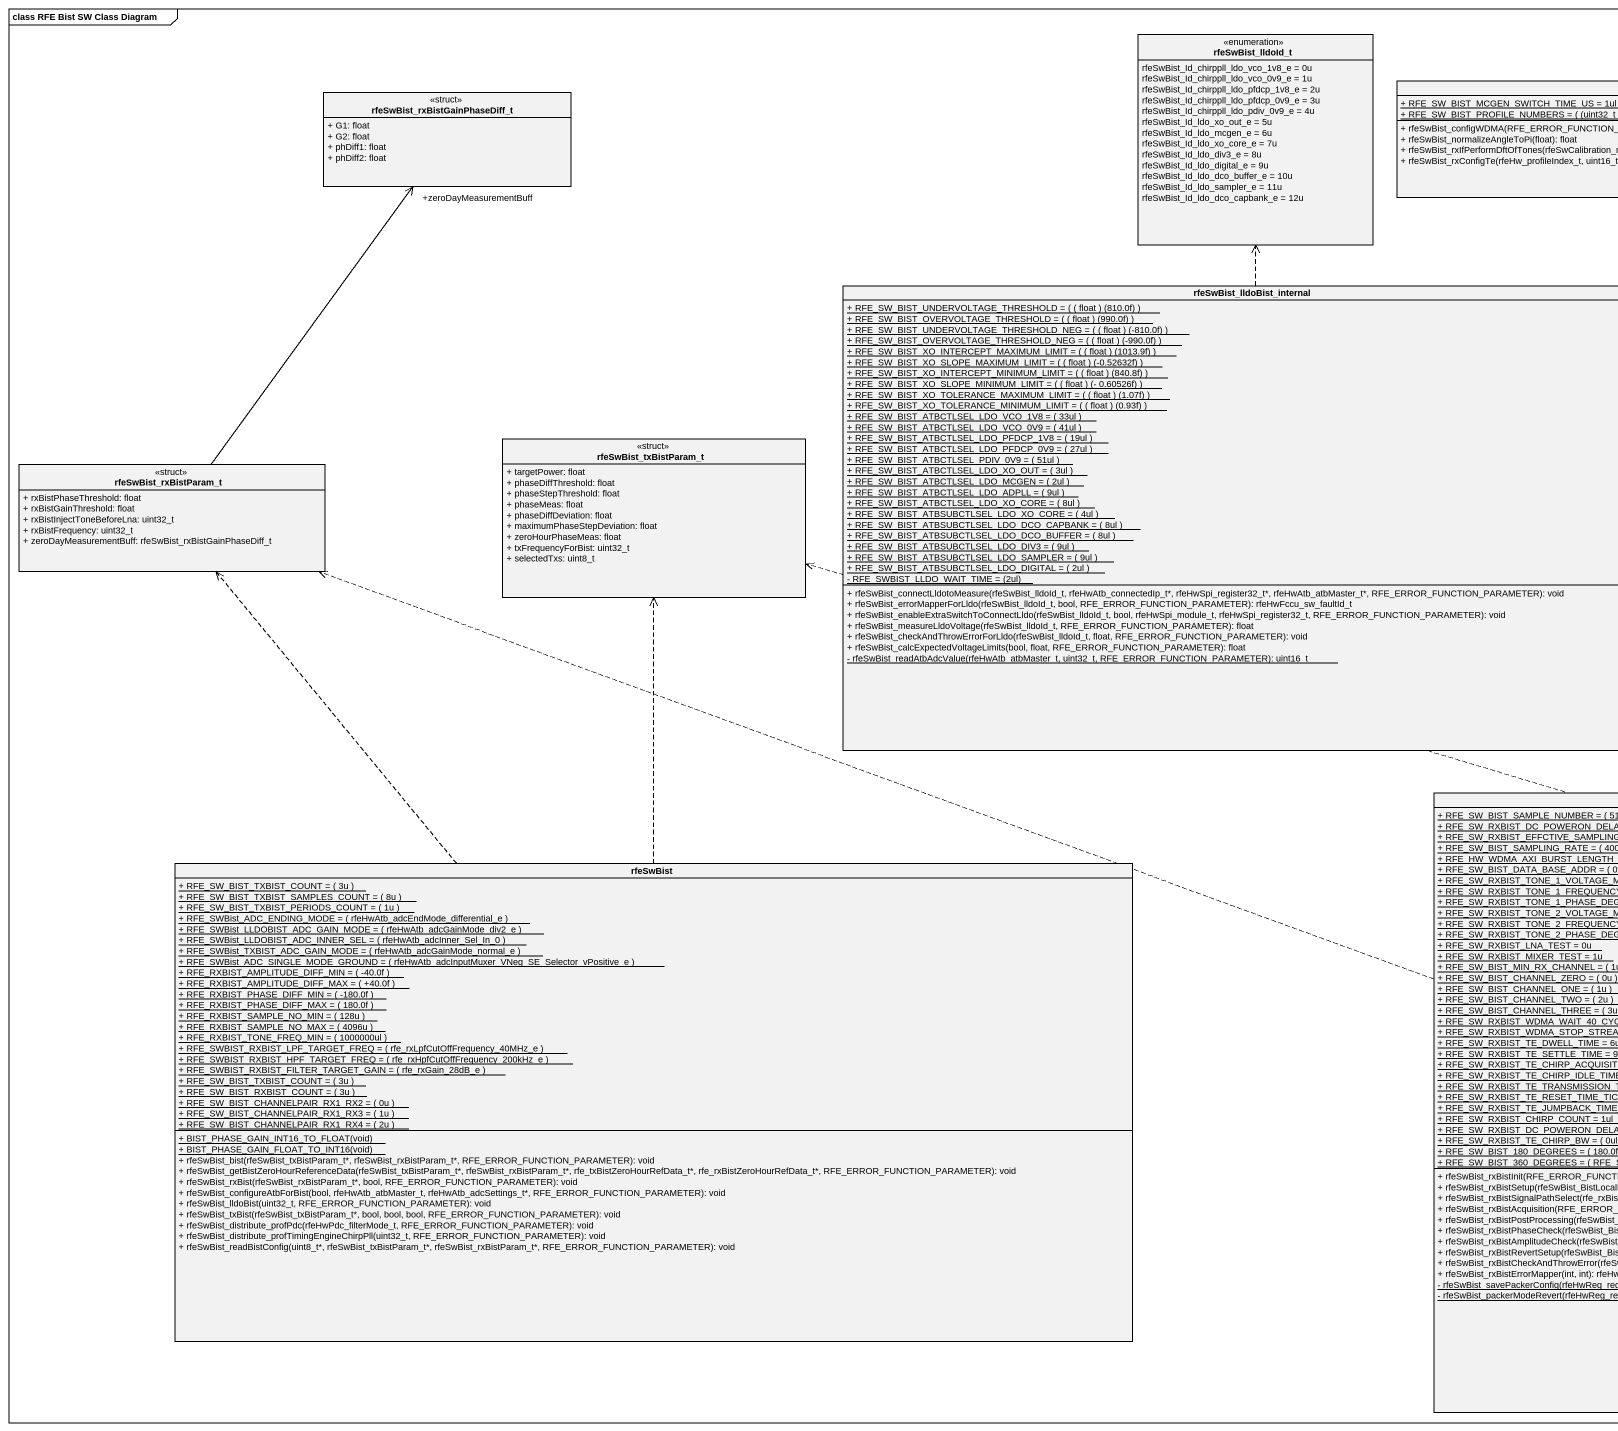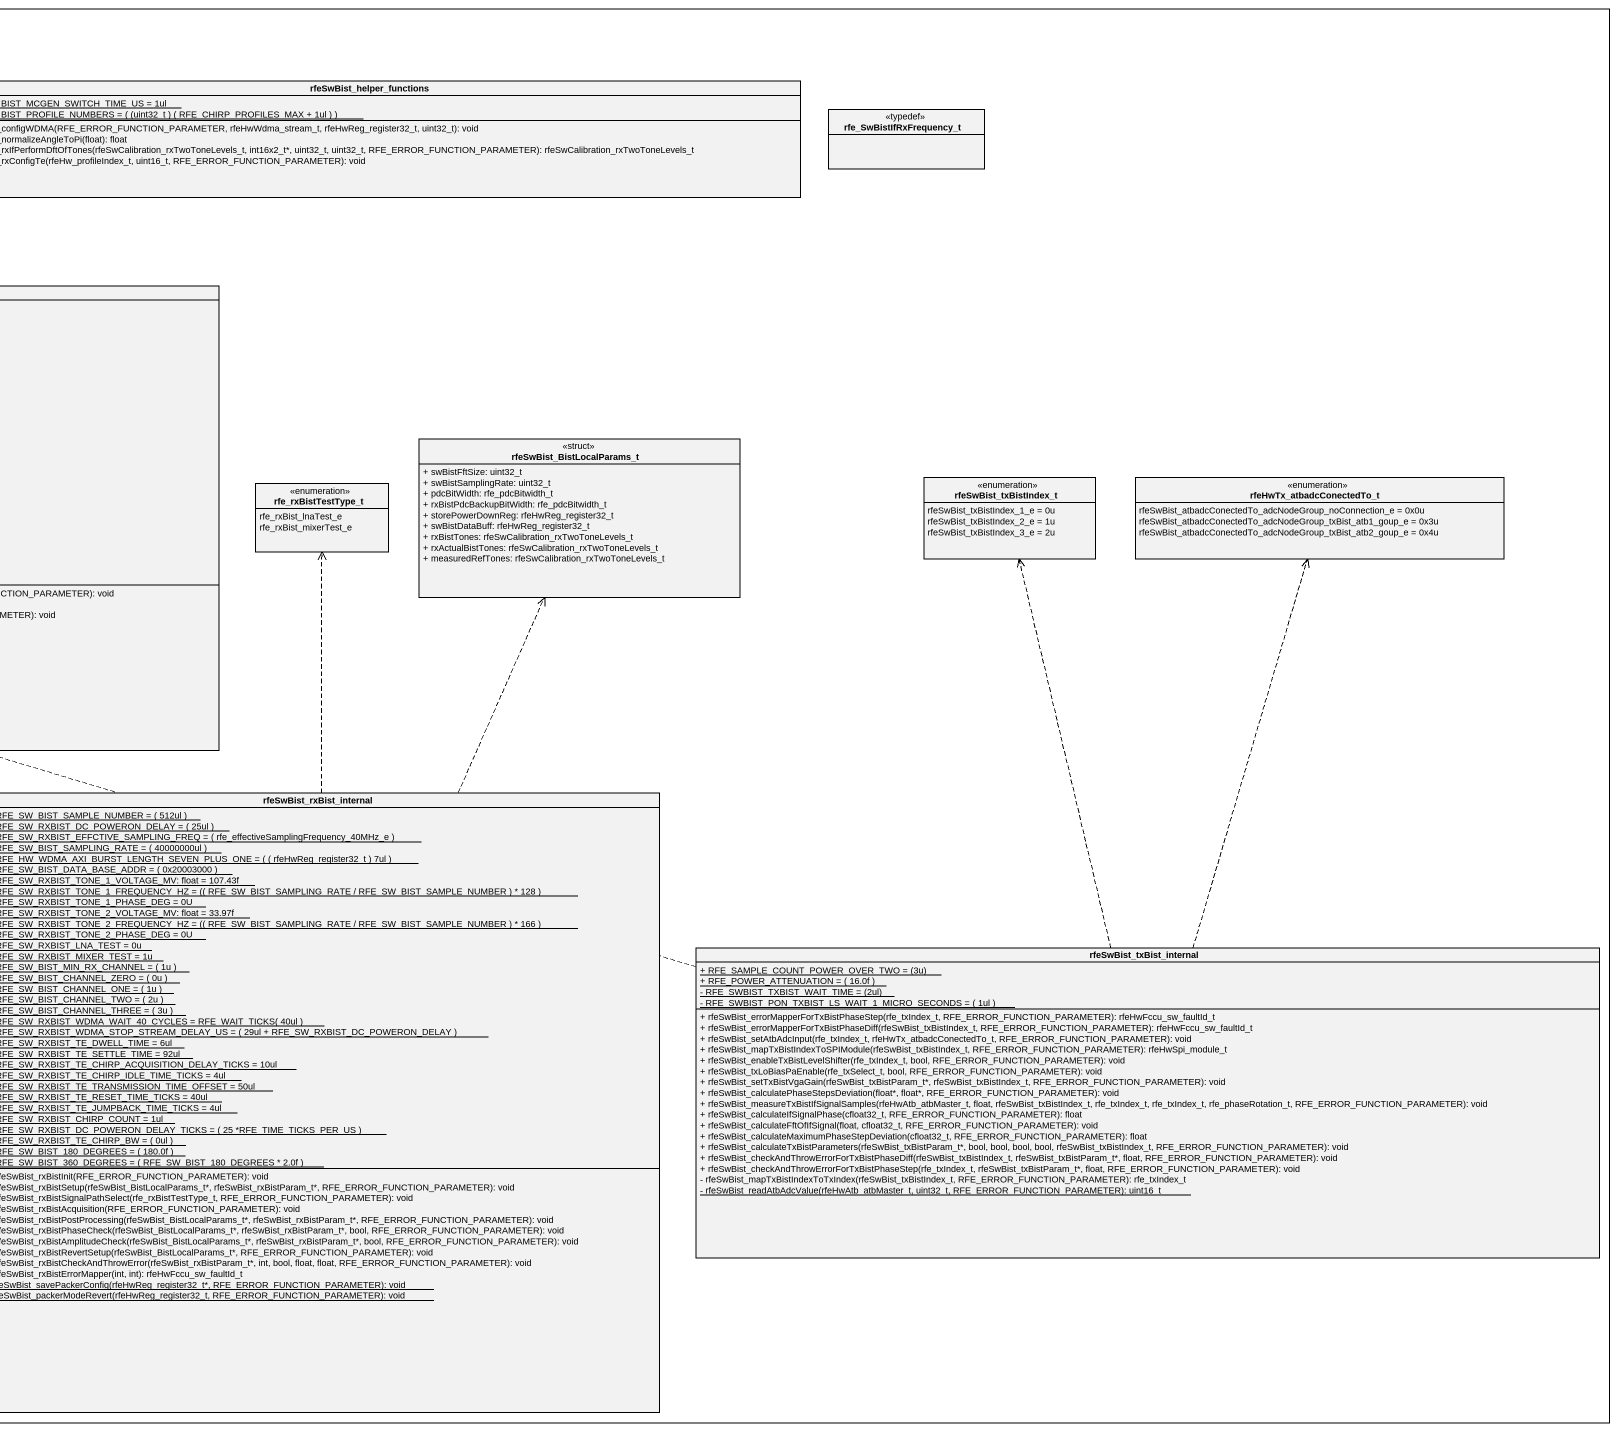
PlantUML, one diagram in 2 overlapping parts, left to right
@startuml
mainframe class RFE Bist SW Class Diagram
hide circle
hide empty members
skinparam classAttributeIconSize 0
enum rfeSwBist_lldoId_t {
  rfeSwBist_Id_chirppll_ldo_vco_1v8_e = 0u
  rfeSwBist_Id_chirppll_ldo_vco_0v9_e = 1u
  rfeSwBist_Id_chirppll_ldo_pfdcp_1v8_e = 2u
  rfeSwBist_Id_chirppll_ldo_pfdcp_0v9_e = 3u
  rfeSwBist_Id_chirppll_ldo_pdiv_0v9_e = 4u
  rfeSwBist_Id_ldo_xo_out_e = 5u
  rfeSwBist_Id_ldo_mcgen_e = 6u
  rfeSwBist_Id_ldo_xo_core_e = 7u
  rfeSwBist_Id_ldo_div3_e = 8u
  rfeSwBist_Id_ldo_digital_e = 9u
  rfeSwBist_Id_ldo_dco_buffer_e = 10u
  rfeSwBist_Id_ldo_sampler_e = 11u
  rfeSwBist_Id_ldo_dco_capbank_e = 12u
}
class rfeSwBist_helper_functions {
  {static} + RFE_SW_BIST_MCGEN_SWITCH_TIME_US = 1ul
  {static} {field} + RFE_SW_BIST_PROFILE_NUMBERS = ( (uint32_t ) ( RFE_CHIRP_PROFILES_MAX + 1ul ) )
  + rfeSwBist_configWDMA(RFE_ERROR_FUNCTION_PARAMETER, rfeHwWdma_stream_t, rfeHwReg_register32_t, uint32_t): void
  + rfeSwBist_normalizeAngleToPi(float): float
  + rfeSwBist_rxIfPerformDftOfTones(rfeSwCalibration_rxTwoToneLevels_t, int16x2_t*, uint32_t, uint32_t, RFE_ERROR_FUNCTION_PARAMETER): rfeSwCalibration_rxTwoToneLevels_t
  + rfeSwBist_rxConfigTe(rfeHw_profileIndex_t, uint16_t, RFE_ERROR_FUNCTION_PARAMETER): void
}
class "rfeSwBist_rxBistGainPhaseDiff_t" as rfeSwBist <<struct>> {
  + G1: float
  + G2: float
  + phDiff1: float
  + phDiff2: float
}
class rfe_SwBistIfRxFrequency_t <<typedef>>
class rfeSwBist_lldoBist_internal {
  {static} {field} + RFE_SW_BIST_UNDERVOLTAGE_THRESHOLD = ( ( float ) (810.0f) )
  {static} {field} + RFE_SW_BIST_OVERVOLTAGE_THRESHOLD = ( ( float ) (990.0f) )
  {static} {field} + RFE_SW_BIST_UNDERVOLTAGE_THRESHOLD_NEG = ( ( float ) (-810.0f) )
  {static} {field} + RFE_SW_BIST_OVERVOLTAGE_THRESHOLD_NEG = ( ( float ) (-990.0f) )
  {static} {field} + RFE_SW_BIST_XO_INTERCEPT_MAXIMUM_LIMIT = ( ( float ) (1013.9f) )
  {static} {field} + RFE_SW_BIST_XO_SLOPE_MAXIMUM_LIMIT = ( ( float ) (-0.52632f) )
  {static} {field} + RFE_SW_BIST_XO_INTERCEPT_MINIMUM_LIMIT = ( ( float ) (840.8f) )
  {static} {field} + RFE_SW_BIST_XO_SLOPE_MINIMUM_LIMIT = ( ( float ) (- 0.60526f) )
  {static} {field} + RFE_SW_BIST_XO_TOLERANCE_MAXIMUM_LIMIT = ( ( float ) (1.07f) )
  {static} {field} + RFE_SW_BIST_XO_TOLERANCE_MINIMUM_LIMIT = ( ( float ) (0.93f) )
  {static} {field} + RFE_SW_BIST_ATBCTLSEL_LDO_VCO_1V8 = ( 33ul )
  {static} {field} + RFE_SW_BIST_ATBCTLSEL_LDO_VCO_0V9 = ( 41ul )
  {static} {field} + RFE_SW_BIST_ATBCTLSEL_LDO_PFDCP_1V8 = ( 19ul )
  {static} {field} + RFE_SW_BIST_ATBCTLSEL_LDO_PFDCP_0V9 = ( 27ul )
  {static} {field} + RFE_SW_BIST_ATBCTLSEL_PDIV_0V9 = ( 51ul )
  {static} {field} + RFE_SW_BIST_ATBCTLSEL_LDO_XO_OUT = ( 3ul )
  {static} {field} + RFE_SW_BIST_ATBCTLSEL_LDO_MCGEN = ( 2ul )
  {static} {field} + RFE_SW_BIST_ATBCTLSEL_LDO_ADPLL = ( 9ul )
  {static} {field} + RFE_SW_BIST_ATBCTLSEL_LDO_XO_CORE = ( 8ul )
  {static} {field} + RFE_SW_BIST_ATBSUBCTLSEL_LDO_XO_CORE = ( 4ul )
  {static} {field} + RFE_SW_BIST_ATBSUBCTLSEL_LDO_DCO_CAPBANK = ( 8ul )
  {static} {field} + RFE_SW_BIST_ATBSUBCTLSEL_LDO_DCO_BUFFER = ( 8ul )
  {static} {field} + RFE_SW_BIST_ATBSUBCTLSEL_LDO_DIV3 = ( 9ul )
  {static} {field} + RFE_SW_BIST_ATBSUBCTLSEL_LDO_SAMPLER = ( 9ul )
  {static} {field} + RFE_SW_BIST_ATBSUBCTLSEL_LDO_DIGITAL = ( 2ul )
  {static} {field} - RFE_SWBIST_LLDO_WAIT_TIME = (2ul)
  + rfeSwBist_connectLldotoMeasure(rfeSwBist_lldoId_t, rfeHwAtb_connectedIp_t*, rfeHwSpi_register32_t*, rfeHwAtb_atbMaster_t*, RFE_ERROR_FUNCTION_PARAMETER): void
  + rfeSwBist_errorMapperForLldo(rfeSwBist_lldoId_t, bool, RFE_ERROR_FUNCTION_PARAMETER): rfeHwFccu_sw_faultId_t
  + rfeSwBist_enableExtraSwitchToConnectLldo(rfeSwBist_lldoId_t, bool, rfeHwSpi_module_t, rfeHwSpi_register32_t, RFE_ERROR_FUNCTION_PARAMETER): void
  + rfeSwBist_measureLldoVoltage(rfeSwBist_lldoId_t, RFE_ERROR_FUNCTION_PARAMETER): float
  + rfeSwBist_checkAndThrowErrorForLldo(rfeSwBist_lldoId_t, float, RFE_ERROR_FUNCTION_PARAMETER): void
  + rfeSwBist_calcExpectedVoltageLimits(bool, float, RFE_ERROR_FUNCTION_PARAMETER): float
  {static} - rfeSwBist_readAtbAdcValue(rfeHwAtb_atbMaster_t, uint32_t, RFE_ERROR_FUNCTION_PARAMETER): uint16_t
}
class rfeSwBist_rxBistParam_t <<struct>> {
  + rxBistPhaseThreshold: float
  + rxBistGainThreshold: float
  + rxBistInjectToneBeforeLna: uint32_t
  + rxBistFrequency: uint32_t
  + zeroDayMeasurementBuff: rfeSwBist_rxBistGainPhaseDiff_t
}
class rfeSwBist_txBistParam_t <<struct>> {
  + targetPower: float
  + phaseDiffThreshold: float
  + phaseStepThreshold: float
  + phaseMeas: float
  + phaseDiffDeviation: float
  + maximumPhaseStepDeviation: float
  + zeroHourPhaseMeas: float
  + txFrequencyForBist: uint32_t
  + selectedTxs: uint8_t
}
class rfeSwBist_BistLocalParams_t <<struct>> {
  + swBistFftSize: uint32_t
  + swBistSamplingRate: uint32_t
  + pdcBitWidth: rfe_pdcBitwidth_t
  + rxBistPdcBackupBitWidth: rfe_pdcBitwidth_t
  + storePowerDownReg: rfeHwReg_register32_t
  + swBistDataBuff: rfeHwReg_register32_t
  + rxBistTones: rfeSwCalibration_rxTwoToneLevels_t
  + rxActualBistTones: rfeSwCalibration_rxTwoToneLevels_t
  + measuredRefTones: rfeSwCalibration_rxTwoToneLevels_t
}
enum rfe_rxBistTestType_t {
  rfe_rxBist_lnaTest_e
  rfe_rxBist_mixerTest_e
}
enum rfeSwBist_txBistIndex_t {
  rfeSwBist_txBistIndex_1_e = 0u
  rfeSwBist_txBistIndex_2_e = 1u
  rfeSwBist_txBistIndex_3_e = 2u
}
enum rfeHwTx_atbadcConectedTo_t {
  rfeSwBist_atbadcConectedTo_adcNodeGroup_noConnection_e = 0x0u
  rfeSwBist_atbadcConectedTo_adcNodeGroup_txBist_atb1_goup_e = 0x3u
  rfeSwBist_atbadcConectedTo_adcNodeGroup_txBist_atb2_goup_e = 0x4u
}
class rfeSwBist_rxBist_internal {
  {static} {field} + RFE_SW_BIST_SAMPLE_NUMBER = ( 512ul )
  {static} {field} + RFE_SW_RXBIST_DC_POWERON_DELAY = ( 25ul )
  {static} {field} + RFE_SW_RXBIST_EFFCTIVE_SAMPLING_FREQ = ( rfe_effectiveSamplingFrequency_40MHz_e )
  {static} {field} + RFE_SW_BIST_SAMPLING_RATE = ( 40000000ul )
  {static} {field} + RFE_HW_WDMA_AXI_BURST_LENGTH_SEVEN_PLUS_ONE = ( ( rfeHwReg_register32_t ) 7ul )
  {static} {field} + RFE_SW_BIST_DATA_BASE_ADDR = ( 0x20003000 )
  {static} + RFE_SW_RXBIST_TONE_1_VOLTAGE_MV: float = 107.43f
  {static} {field} + RFE_SW_RXBIST_TONE_1_FREQUENCY_HZ = (( RFE_SW_BIST_SAMPLING_RATE / RFE_SW_BIST_SAMPLE_NUMBER ) * 128 )
  {static} + RFE_SW_RXBIST_TONE_1_PHASE_DEG = 0U
  {static} + RFE_SW_RXBIST_TONE_2_VOLTAGE_MV: float = 33.97f
  {static} {field} + RFE_SW_RXBIST_TONE_2_FREQUENCY_HZ = (( RFE_SW_BIST_SAMPLING_RATE / RFE_SW_BIST_SAMPLE_NUMBER ) * 166 )
  {static} + RFE_SW_RXBIST_TONE_2_PHASE_DEG = 0U
  {static} + RFE_SW_RXBIST_LNA_TEST = 0u
  {static} + RFE_SW_RXBIST_MIXER_TEST = 1u
  {static} {field} + RFE_SW_BIST_MIN_RX_CHANNEL = ( 1u )
  {static} {field} + RFE_SW_BIST_CHANNEL_ZERO = ( 0u )
  {static} {field} + RFE_SW_BIST_CHANNEL_ONE = ( 1u )
  {static} {field} + RFE_SW_BIST_CHANNEL_TWO = ( 2u )
  {static} {field} + RFE_SW_BIST_CHANNEL_THREE = ( 3u )
  {static} {field} + RFE_SW_RXBIST_WDMA_WAIT_40_CYCLES = RFE_WAIT_TICKS( 40ul )
  {static} {field} + RFE_SW_RXBIST_WDMA_STOP_STREAM_DELAY_US = ( 29ul + RFE_SW_RXBIST_DC_POWERON_DELAY )
  {static} + RFE_SW_RXBIST_TE_DWELL_TIME = 6ul
  {static} + RFE_SW_RXBIST_TE_SETTLE_TIME = 92ul
  {static} + RFE_SW_RXBIST_TE_CHIRP_ACQUISITION_DELAY_TICKS = 10ul
  {static} + RFE_SW_RXBIST_TE_CHIRP_IDLE_TIME_TICKS = 4ul
  {static} + RFE_SW_RXBIST_TE_TRANSMISSION_TIME_OFFSET = 50ul
  {static} + RFE_SW_RXBIST_TE_RESET_TIME_TICKS = 40ul
  {static} + RFE_SW_RXBIST_TE_JUMPBACK_TIME_TICKS = 4ul
  {static} + RFE_SW_RXBIST_CHIRP_COUNT = 1ul
  {static} {field} + RFE_SW_RXBIST_DC_POWERON_DELAY_TICKS = ( 25 *RFE_TIME_TICKS_PER_US )
  {static} {field} + RFE_SW_RXBIST_TE_CHIRP_BW = ( 0ul )
  {static} {field} + RFE_SW_BIST_180_DEGREES = ( 180.0f )
  {static} {field} + RFE_SW_BIST_360_DEGREES = ( RFE_SW_BIST_180_DEGREES * 2.0f )
  + rfeSwBist_rxBistInit(RFE_ERROR_FUNCTION_PARAMETER): void
  + rfeSwBist_rxBistSetup(rfeSwBist_BistLocalParams_t*, rfeSwBist_rxBistParam_t*, RFE_ERROR_FUNCTION_PARAMETER): void
  + rfeSwBist_rxBistSignalPathSelect(rfe_rxBistTestType_t, RFE_ERROR_FUNCTION_PARAMETER): void
  + rfeSwBist_rxBistAcquisition(RFE_ERROR_FUNCTION_PARAMETER): void
  + rfeSwBist_rxBistPostProcessing(rfeSwBist_BistLocalParams_t*, rfeSwBist_rxBistParam_t*, RFE_ERROR_FUNCTION_PARAMETER): void
  + rfeSwBist_rxBistPhaseCheck(rfeSwBist_BistLocalParams_t*, rfeSwBist_rxBistParam_t*, bool, RFE_ERROR_FUNCTION_PARAMETER): void
  + rfeSwBist_rxBistAmplitudeCheck(rfeSwBist_BistLocalParams_t*, rfeSwBist_rxBistParam_t*, bool, RFE_ERROR_FUNCTION_PARAMETER): void
  + rfeSwBist_rxBistRevertSetup(rfeSwBist_BistLocalParams_t*, RFE_ERROR_FUNCTION_PARAMETER): void
  + rfeSwBist_rxBistCheckAndThrowError(rfeSwBist_rxBistParam_t*, int, bool, float, float, RFE_ERROR_FUNCTION_PARAMETER): void
  + rfeSwBist_rxBistErrorMapper(int, int): rfeHwFccu_sw_faultId_t
  {static} - rfeSwBist_savePackerConfig(rfeHwReg_register32_t*, RFE_ERROR_FUNCTION_PARAMETER): void
  {static} - rfeSwBist_packerModeRevert(rfeHwReg_register32_t, RFE_ERROR_FUNCTION_PARAMETER): void
}
class "rfeSwBist" as rfeSwBist_2 {
  {static} {field} + RFE_SW_BIST_TXBIST_COUNT = ( 3u )
  {static} {field} + RFE_SW_BIST_TXBIST_SAMPLES_COUNT = ( 8u )
  {static} {field} + RFE_SW_BIST_TXBIST_PERIODS_COUNT = ( 1u )
  {static} {field} + RFE_SWBist_ADC_ENDING_MODE = ( rfeHwAtb_adcEndMode_differential_e )
  {static} {field} + RFE_SWBist_LLDOBIST_ADC_GAIN_MODE = ( rfeHwAtb_adcGainMode_div2_e )
  {static} {field} + RFE_SWBist_LLDOBIST_ADC_INNER_SEL = ( rfeHwAtb_adcInner_Sel_In_0 )
  {static} {field} + RFE_SWBist_TXBIST_ADC_GAIN_MODE = ( rfeHwAtb_adcGainMode_normal_e )
  {static} {field} + RFE_SWBist_ADC_SINGLE_MODE_GROUND = ( rfeHwAtb_adcInputMuxer_VNeg_SE_Selector_vPositive_e )
  {static} {field} + RFE_RXBIST_AMPLITUDE_DIFF_MIN = ( -40.0f )
  {static} {field} + RFE_RXBIST_AMPLITUDE_DIFF_MAX = ( +40.0f )
  {static} {field} + RFE_RXBIST_PHASE_DIFF_MIN = ( -180.0f )
  {static} {field} + RFE_RXBIST_PHASE_DIFF_MAX = ( 180.0f )
  {static} {field} + RFE_RXBIST_SAMPLE_NO_MIN = ( 128u )
  {static} {field} + RFE_RXBIST_SAMPLE_NO_MAX = ( 4096u )
  {static} {field} + RFE_RXBIST_TONE_FREQ_MIN = ( 1000000ul )
  {static} {field} + RFE_SWBIST_RXBIST_LPF_TARGET_FREQ = ( rfe_rxLpfCutOffFrequency_40MHz_e )
  {static} {field} + RFE_SWBIST_RXBIST_HPF_TARGET_FREQ = ( rfe_rxHpfCutOffFrequency_200kHz_e )
  {static} {field} + RFE_SWBIST_RXBIST_FILTER_TARGET_GAIN = ( rfe_rxGain_28dB_e )
  {static} {field} + RFE_SW_BIST_TXBIST_COUNT = ( 3u )
  {static} {field} + RFE_SW_BIST_RXBIST_COUNT = ( 3u )
  {static} {field} + RFE_SW_BIST_CHANNELPAIR_RX1_RX2 = ( 0u )
  {static} {field} + RFE_SW_BIST_CHANNELPAIR_RX1_RX3 = ( 1u )
  {static} {field} + RFE_SW_BIST_CHANNELPAIR_RX1_RX4 = ( 2u )
  {static} + BIST_PHASE_GAIN_INT16_TO_FLOAT(void)
  {static} + BIST_PHASE_GAIN_FLOAT_TO_INT16(void)
  + rfeSwBist_bist(rfeSwBist_txBistParam_t*, rfeSwBist_rxBistParam_t*, RFE_ERROR_FUNCTION_PARAMETER): void
  + rfeSwBist_getBistZeroHourReferenceData(rfeSwBist_txBistParam_t*, rfeSwBist_rxBistParam_t*, rfe_txBistZeroHourRefData_t*, rfe_rxBistZeroHourRefData_t*, RFE_ERROR_FUNCTION_PARAMETER): void
  + rfeSwBist_rxBist(rfeSwBist_rxBistParam_t*, bool, RFE_ERROR_FUNCTION_PARAMETER): void
  + rfeSwBist_configureAtbForBist(bool, rfeHwAtb_atbMaster_t, rfeHwAtb_adcSettings_t*, RFE_ERROR_FUNCTION_PARAMETER): void
  + rfeSwBist_lldoBist(uint32_t, RFE_ERROR_FUNCTION_PARAMETER): void
  + rfeSwBist_txBist(rfeSwBist_txBistParam_t*, bool, bool, bool, RFE_ERROR_FUNCTION_PARAMETER): void
  + rfeSwBist_distribute_profPdc(rfeHwPdc_filterMode_t, RFE_ERROR_FUNCTION_PARAMETER): void
  + rfeSwBist_distribute_profTimingEngineChirpPll(uint32_t, RFE_ERROR_FUNCTION_PARAMETER): void
  + rfeSwBist_readBistConfig(uint8_t*, rfeSwBist_txBistParam_t*, rfeSwBist_rxBistParam_t*, RFE_ERROR_FUNCTION_PARAMETER): void
}
class rfeSwBist_txBist_internal {
  {static} {field} + RFE_SAMPLE_COUNT_POWER_OVER_TWO = (3u)
  {static} {field} + RFE_POWER_ATTENUATION = ( 16.0f )
  {static} {field} - RFE_SWBIST_TXBIST_WAIT_TIME = (2ul)
  {static} {field} - RFE_SWBIST_PON_TXBIST_LS_WAIT_1_MICRO_SECONDS = ( 1ul )
  + rfeSwBist_errorMapperForTxBistPhaseStep(rfe_txIndex_t, RFE_ERROR_FUNCTION_PARAMETER): rfeHwFccu_sw_faultId_t
  + rfeSwBist_errorMapperForTxBistPhaseDiff(rfeSwBist_txBistIndex_t, RFE_ERROR_FUNCTION_PARAMETER): rfeHwFccu_sw_faultId_t
  + rfeSwBist_setAtbAdcInput(rfe_txIndex_t, rfeHwTx_atbadcConectedTo_t, RFE_ERROR_FUNCTION_PARAMETER): void
  + rfeSwBist_mapTxBistIndexToSPIModule(rfeSwBist_txBistIndex_t, RFE_ERROR_FUNCTION_PARAMETER): rfeHwSpi_module_t
  + rfeSwBist_enableTxBistLevelShifter(rfe_txIndex_t, bool, RFE_ERROR_FUNCTION_PARAMETER): void
  + rfeSwBist_txLoBiasPaEnable(rfe_txSelect_t, bool, RFE_ERROR_FUNCTION_PARAMETER): void
  + rfeSwBist_setTxBistVgaGain(rfeSwBist_txBistParam_t*, rfeSwBist_txBistIndex_t, RFE_ERROR_FUNCTION_PARAMETER): void
  + rfeSwBist_calculatePhaseStepsDeviation(float*, float*, RFE_ERROR_FUNCTION_PARAMETER): void
  + rfeSwBist_measureTxBistIfSignalSamples(rfeHwAtb_atbMaster_t, float, rfeSwBist_txBistIndex_t, rfe_txIndex_t, rfe_txIndex_t, rfe_phaseRotation_t, RFE_ERROR_FUNCTION_PARAMETER): void
  + rfeSwBist_calculateIfSignalPhase(cfloat32_t, RFE_ERROR_FUNCTION_PARAMETER): float
  + rfeSwBist_calculateFftOfIfSignal(float, cfloat32_t, RFE_ERROR_FUNCTION_PARAMETER): void
  + rfeSwBist_calculateMaximumPhaseStepDeviation(cfloat32_t, RFE_ERROR_FUNCTION_PARAMETER): float
  + rfeSwBist_calculateTxBistParameters(rfeSwBist_txBistParam_t*, bool, bool, bool, bool, rfeSwBist_txBistIndex_t, RFE_ERROR_FUNCTION_PARAMETER): void
  + rfeSwBist_checkAndThrowErrorForTxBistPhaseDiff(rfeSwBist_txBistIndex_t, rfeSwBist_txBistParam_t*, float, RFE_ERROR_FUNCTION_PARAMETER): void
  + rfeSwBist_checkAndThrowErrorForTxBistPhaseStep(rfe_txIndex_t, rfeSwBist_txBistParam_t*, float, RFE_ERROR_FUNCTION_PARAMETER): void
  - rfeSwBist_mapTxBistIndexToTxIndex(rfeSwBist_txBistIndex_t, RFE_ERROR_FUNCTION_PARAMETER): rfe_txIndex_t
  {static} - rfeSwBist_readAtbAdcValue(rfeHwAtb_atbMaster_t, uint32_t, RFE_ERROR_FUNCTION_PARAMETER): uint16_t
}
rfeSwBist_lldoBist_internal .up.> rfeSwBist_lldoId_t
rfeSwBist_rxBistParam_t -up-> "+zeroDayMeasurementBuff" rfeSwBist
rfeSwBist_rxBist_internal .left.> rfeSwBist_rxBistParam_t
rfeSwBist_rxBist_internal .up.> rfeSwBist_BistLocalParams_t
rfeSwBist_rxBist_internal .up.> rfe_rxBistTestType_t
rfeSwBist_2 .up.> rfeSwBist_rxBistParam_t
rfeSwBist_2 .up.> rfeSwBist_txBistParam_t
rfeSwBist_txBist_internal .left.> rfeSwBist_txBistParam_t
rfeSwBist_txBist_internal .up.> rfeSwBist_txBistIndex_t
rfeSwBist_txBist_internal .up.> rfeHwTx_atbadcConectedTo_t
@enduml
